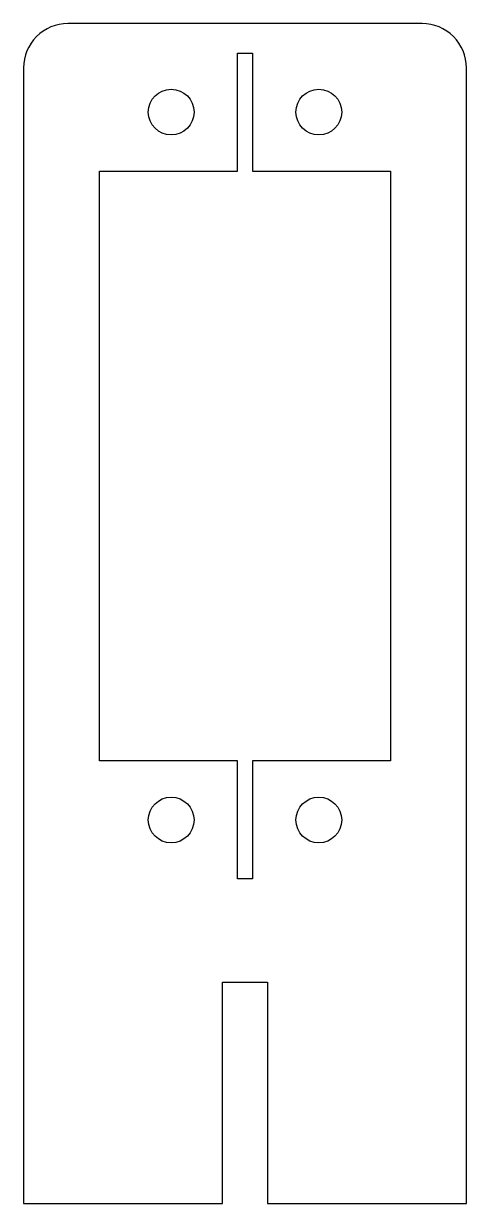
# Model space of a CAD drawing. Header units: millimetres. Extents: x -15 to 15, y -163.2 to -83.2.
import ezdxf

# ---------------------------------------------------------------- set-up
doc = ezdxf.new("R2010")
doc.units = ezdxf.units.MM
doc.layers.get('0').update_dxf_attribs({"linetype": 'CONTINUOUS'})

msp = doc.modelspace()

# ---------------------------------------------------------------- linework, layer by layer
msp.add_lwpolyline([(12, -83.176), (-12, -83.176, 0.414214), (-15, -86.176), (-15, -163.176), (-1.528, -163.176), (-1.528, -148.176), (1.528, -148.176), (1.528, -163.176), (15, -163.176), (15, -86.176, 0.414214)], format="xyb", close=True)
msp.add_lwpolyline([(-0.5, -85.176), (0.5, -85.176), (0.5, -93.176), (9.85, -93.176), (9.85, -133.176), (0.5, -133.176), (0.5, -141.176), (-0.5, -141.176), (-0.5, -133.176), (-9.85, -133.176), (-9.85, -93.176), (-0.5, -93.176)], close=True)
for centre in [(-5, -89.176), (5, -89.176), (-5, -137.176), (5, -137.176)]:
    msp.add_circle(centre, 1.55)

doc.saveas('drawing.dxf')
